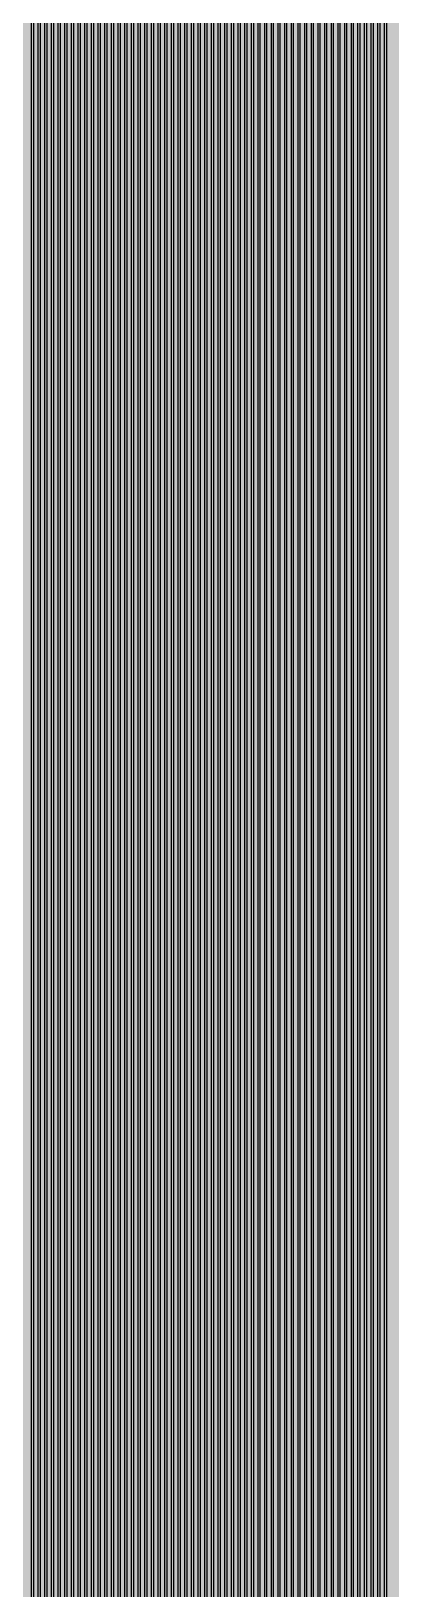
# Model space of a CAD drawing. Header units: metres. Extents: x -7231 to 10969, y -37556 to 1873.
# Drawn here: x -124 to 254, y -4676 to -3039 of the extents above; entities that cross this region are included whole.
import ezdxf

# ---------------------------------------------------------------- set-up
doc = ezdxf.new("R2010")
doc.units = ezdxf.units.M
doc.layers.add('Metal1', color=4, linetype='CONTINUOUS')
doc.layers.add('Polyimide', color=7, linetype='CONTINUOUS')

msp = doc.modelspace()

# ---------------------------------------------------------------- hatches: boundary and pattern name
at = {"layer": 'Polyimide'}
msp.add_hatch(color=7, dxfattribs=at).paths.add_polyline_path([(4065.7, -468), (4066.7, -502), (4068.5, -536), (4071.4, -570), (4075.5, -604), (4081, -638), (4088, -672), (4096.5, -706), (4106.6, -740), (4118.3, -774), (4131.6, -808), (4146.5, -842), (4162.9, -876), (4180.7, -910), (4199.8, -944), (4220.2, -978), (4241.7, -1012), (4264.2, -1046), (4287.5, -1080), (4311.5, -1114), (4336, -1148), (4360.9, -1182), (4385.9, -1216), (4410.9, -1250), (4435.7, -1284), (4460.2, -1318), (4484.2, -1352), (4507.5, -1385.9), (4530, -1419.9), (4551.5, -1453.9), (4571.9, -1487.9), (4591.1, -1521.9), (4608.9, -1555.9), (4625.3, -1589.9), (4640.1, -1623.9), (4653.4, -1657.9), (4665.1, -1691.9), (4675.2, -1725.9), (4683.7, -1759.9), (4690.7, -1793.9), (4696.2, -1827.9), (4700.3, -1861.9), (4703.2, -1895.9), (4705.1, -1929.9), (4706.1, -1963.9), (4706.4, -1997.9), (4706.5, -2031.9), (4706.5, -4793), (4710, -4838.4), (4720.2, -4882.7), (4737.1, -4925), (4760.1, -4964.2), (4788.9, -4999.5), (4822.6, -5030), (4860.5, -5055.1), (4901.8, -5074.2), (4901.8, -5074.2), (4970.7, -5105.2), (5034.7, -5145.3), (5092.8, -5193.5), (5143.8, -5249.2), (5186.9, -5311.2), (5221.2, -5378.4), (5246.2, -5449.7), (5261.4, -5523.7), (5266.5, -5599), (5261.4, -5674.3), (5246.2, -5748.3), (5221.2, -5819.6), (5186.9, -5886.8), (5143.8, -5948.8), (5092.8, -6004.5), (5034.7, -6052.7), (4970.7, -6092.8), (4901.8, -6123.8), (4860.5, -6142.9), (4822.6, -6168), (4788.9, -6198.5), (4760.1, -6233.8), (4737.1, -6273), (4720.2, -6315.3), (4710, -6359.6), (4706.5, -6405), (4706.5, -9221.5), (4710, -9266.9), (4720.2, -9311.2), (4737.1, -9353.5), (4760.1, -9392.7), (4788.9, -9428), (4822.6, -9458.5), (4860.5, -9483.6), (4901.8, -9502.7), (4970.7, -9533.7), (5034.7, -9573.8), (5092.8, -9622), (5143.8, -9677.7), (5186.9, -9739.7), (5221.2, -9806.9), (5246.2, -9878.2), (5261.4, -9952.2), (5266.5, -10027.5), (5261.4, -10102.8), (5246.2, -10176.8), (5221.2, -10248.1), (5186.9, -10315.3), (5143.8, -10377.3), (5092.8, -10433), (5034.7, -10481.2), (4970.7, -10521.3), (4901.8, -10552.3), (4860.5, -10571.4), (4822.6, -10596.5), (4788.9, -10627), (4760.1, -10662.3), (4737.1, -10701.5), (4720.2, -10743.8), (4710, -10788.1), (4706.5, -10833.5), (4706.5, -13650), (4710, -13695.4), (4720.2, -13739.7), (4737.1, -13782), (4760.1, -13821.2), (4788.9, -13856.5), (4822.6, -13887), (4860.5, -13912.1), (4901.8, -13931.2), (4970.7, -13962.2), (5034.7, -14002.2), (5092.8, -14050.5), (5143.8, -14106.2), (5186.9, -14168.2), (5221.2, -14235.4), (5246.2, -14306.7), (5261.4, -14380.7), (5266.5, -14456), (5261.4, -14531.3), (5246.2, -14605.3), (5221.2, -14676.5), (5186.9, -14743.8), (5143.8, -14805.8), (5092.8, -14861.5), (5034.7, -14909.7), (4970.7, -14949.8), (4901.8, -14980.8), (4860.5, -14999.9), (4822.6, -15025), (4788.9, -15055.5), (4760.1, -15090.8), (4737.1, -15130), (4720.2, -15172.3), (4710, -15216.6), (4706.5, -15262), (4706.5, -15456), (4720.9, -15750), (4764.1, -16041.3), (4835.7, -16326.8), (4934.9, -16604), (5060.7, -16870.2), (5212.1, -17122.7), (5387.5, -17359.2), (5585.2, -17577.3), (5803.3, -17775), (6039.8, -17950.4), (6292.3, -18101.8), (6558.4, -18227.6), (6835.6, -18326.8), (7121.2, -18398.3), (7412.4, -18441.5), (7706.5, -18456), (9969, -18456), (10047.4, -18459.8), (10125.1, -18471.4), (10201.2, -18490.4), (10275.2, -18516.9), (10346.1, -18550.5), (10413.5, -18590.8), (10476.5, -18637.6), (10534.7, -18690.3), (10587.4, -18748.5), (10634.2, -18811.5), (10674.5, -18878.9), (10708.1, -18949.8), (10734.6, -19023.8), (10753.6, -19099.9), (10765.2, -19177.6), (10769, -19256), (10769, -20895.8), (10730.2, -20951.4), (10694.6, -21009.1), (10662.2, -21068.6), (10633.2, -21129.9), (10607.6, -21192.7), (10585.5, -21256.7), (10566.9, -21322), (10552, -21388.1), (10540.8, -21455), (10533.4, -21522.3), (10529.6, -21590), (10529.6, -21657.8), (10533.4, -21725.5), (10540.8, -21792.9), (10552, -21859.7), (10566.9, -21925.9), (10585.5, -21991.1), (10607.6, -22055.2), (10633.2, -22117.9), (10662.2, -22179.2), (10694.6, -22238.7), (10730.2, -22296.4), (10769, -22352), (10769, -32454.2), (10728.7, -32510.5), (10691.7, -32568.9), (10658, -32629.3), (10627.8, -32691.6), (10601.2, -32755.4), (10578.2, -32820.7), (10558.9, -32887.1), (10543.4, -32954.5), (10531.8, -33022.7), (10524, -33091.4), (10520.1, -33160.5), (10520.1, -33229.7), (10524, -33298.8), (10531.8, -33367.5), (10543.4, -33435.7), (10558.9, -33503.1), (10578.2, -33569.5), (10601.2, -33634.8), (10627.8, -33698.6), (10658, -33760.8), (10691.7, -33821.3), (10728.7, -33879.7), (10769, -33936), (10769, -36556), (10765.2, -36634.4), (10753.6, -36712.1), (10734.6, -36788.2), (10708.1, -36862.1), (10674.5, -36933.1), (10634.2, -37000.5), (10587.4, -37063.5), (10534.7, -37121.7), (10476.5, -37174.4), (10413.5, -37221.2), (10346.1, -37261.5), (10275.2, -37295.1), (10201.2, -37321.6), (10125.1, -37340.6), (10047.4, -37352.1), (9969, -37356), (-6231, -37356), (-6309.4, -37352.1), (-6387.1, -37340.6), (-6463.2, -37321.6), (-6537.2, -37295.1), (-6608.1, -37261.5), (-6675.5, -37221.2), (-6738.5, -37174.4), (-6796.7, -37121.7), (-6849.4, -37063.5), (-6896.2, -37000.5), (-6936.5, -36933.1), (-6970.1, -36862.1), (-6996.6, -36788.2), (-7015.6, -36712.1), (-7027.2, -36634.4), (-7031, -36556), (-7031, -33936), (-6990.7, -33879.8), (-6953.7, -33821.3), (-6920, -33760.9), (-6889.8, -33698.6), (-6863.2, -33634.8), (-6840.2, -33569.5), (-6820.9, -33503.1), (-6805.4, -33435.7), (-6793.7, -33367.5), (-6785.9, -33298.8), (-6782, -33229.7), (-6782, -33160.5), (-6785.9, -33091.4), (-6793.7, -33022.7), (-6805.4, -32954.5), (-6820.9, -32887.1), (-6840.2, -32820.6), (-6863.2, -32755.4), (-6889.8, -32691.5), (-6920, -32629.3), (-6953.7, -32568.9), (-6990.7, -32510.4), (-7031, -32454.2), (-7031, -22364.8), (-6990.7, -22308.6), (-6953.7, -22250.1), (-6920, -22189.7), (-6889.8, -22127.5), (-6863.2, -22063.6), (-6840.2, -21998.4), (-6820.9, -21931.9), (-6805.4, -21864.5), (-6793.7, -21796.3), (-6785.9, -21727.6), (-6782, -21658.5), (-6782, -21589.3), (-6785.9, -21520.3), (-6793.7, -21451.5), (-6805.4, -21383.3), (-6820.9, -21315.9), (-6840.2, -21249.5), (-6863.2, -21184.2), (-6889.8, -21120.4), (-6920, -21058.1), (-6953.7, -20997.7), (-6990.7, -20939.3), (-7031, -20883), (-7031, -19256), (-7027.2, -19177.6), (-7015.6, -19099.9), (-6996.6, -19023.8), (-6970.1, -18949.8), (-6936.5, -18878.9), (-6896.2, -18811.5), (-6849.4, -18748.5), (-6796.7, -18690.3), (-6738.5, -18637.6), (-6675.5, -18590.8), (-6608.1, -18550.5), (-6537.2, -18516.9), (-6463.2, -18490.4), (-6387.1, -18471.4), (-6309.4, -18459.8), (-6231, -18456), (-3968.5, -18456), (-3674.4, -18441.5), (-3383.2, -18398.3), (-3097.6, -18326.8), (-2820.4, -18227.6), (-2554.3, -18101.8), (-2301.8, -17950.4), (-2065.3, -17775), (-1847.2, -17577.3), (-1649.5, -17359.2), (-1474.1, -17122.7), (-1322.7, -16870.2), (-1196.9, -16604), (-1097.7, -16326.8), (-1026.1, -16041.3), (-982.9, -15750), (-968.5, -15456), (-968.5, -15262), (-972, -15216.6), (-982.2, -15172.3), (-999.1, -15130), (-1022.1, -15090.8), (-1050.9, -15055.5), (-1084.6, -15025), (-1122.5, -14999.9), (-1163.8, -14980.8), (-1232.7, -14949.8), (-1296.7, -14909.7), (-1354.8, -14861.5), (-1405.8, -14805.8), (-1448.9, -14743.8), (-1483.2, -14676.5), (-1508.2, -14605.3), (-1523.4, -14531.3), (-1528.5, -14456), (-1523.4, -14380.7), (-1508.2, -14306.7), (-1483.2, -14235.4), (-1448.9, -14168.2), (-1405.8, -14106.2), (-1354.8, -14050.5), (-1296.7, -14002.2), (-1232.7, -13962.2), (-1163.8, -13931.2), (-1122.5, -13912.1), (-1084.6, -13887), (-1050.9, -13856.5), (-1022.1, -13821.2), (-999.1, -13782), (-982.2, -13739.7), (-972, -13695.4), (-968.5, -13650), (-968.5, -12309.6), (-972, -12264.3), (-982.2, -12219.9), (-999.1, -12177.7), (-1022.1, -12138.5), (-1050.9, -12103.2), (-1084.6, -12072.6), (-1122.5, -12047.5), (-1163.8, -12028.5), (-1232.7, -11997.4), (-1296.7, -11957.4), (-1354.8, -11909.1), (-1405.8, -11853.5), (-1448.9, -11791.5), (-1483.2, -11724.2), (-1508.2, -11653), (-1523.4, -11579), (-1528.5, -11503.7), (-1523.4, -11428.3), (-1508.2, -11354.4), (-1483.2, -11283.1), (-1448.9, -11215.9), (-1405.8, -11153.8), (-1354.8, -11098.2), (-1296.7, -11049.9), (-1232.7, -11009.9), (-1163.8, -10978.8), (-1122.5, -10959.8), (-1084.6, -10934.7), (-1050.9, -10904.1), (-1022.1, -10868.9), (-999.1, -10829.6), (-982.2, -10787.4), (-972, -10743), (-968.5, -10697.7), (-968.5, -9357.3), (-972, -9311.9), (-982.2, -9267.6), (-999.1, -9225.4), (-1022.1, -9186.1), (-1050.9, -9150.8), (-1084.6, -9120.3), (-1122.5, -9095.2), (-1163.8, -9076.2), (-1163.8, -9076.2), (-1232.7, -9045.1), (-1296.7, -9005.1), (-1354.8, -8956.8), (-1405.8, -8901.1), (-1448.9, -8839.1), (-1483.2, -8771.9), (-1508.2, -8700.6), (-1523.4, -8626.7), (-1528.5, -8551.3), (-1523.4, -8476), (-1508.2, -8402), (-1483.2, -8330.8), (-1448.9, -8263.5), (-1405.8, -8201.5), (-1354.8, -8145.9), (-1296.7, -8097.6), (-1232.7, -8057.6), (-1163.8, -8026.5), (-1163.8, -8026.5), (-1122.5, -8007.4), (-1084.6, -7982.4), (-1050.9, -7951.8), (-1022.1, -7916.5), (-999.1, -7877.3), (-982.2, -7835), (-972, -7790.7), (-968.5, -7745.4), (-968.5, -6405), (-972, -6359.6), (-982.2, -6315.3), (-999.1, -6273), (-1022.1, -6233.8), (-1050.9, -6198.5), (-1084.6, -6168), (-1122.5, -6142.9), (-1163.8, -6123.8), (-1163.8, -6123.8), (-1232.7, -6092.8), (-1296.7, -6052.7), (-1354.8, -6004.5), (-1405.8, -5948.8), (-1448.9, -5886.8), (-1483.2, -5819.6), (-1508.2, -5748.3), (-1523.4, -5674.3), (-1528.5, -5599), (-1523.4, -5523.7), (-1508.2, -5449.7), (-1483.2, -5378.4), (-1448.9, -5311.2), (-1405.8, -5249.2), (-1354.8, -5193.5), (-1296.7, -5145.3), (-1232.7, -5105.2), (-1163.8, -5074.2), (-1163.8, -5074.2), (-1122.5, -5055.1), (-1084.6, -5030), (-1050.9, -4999.5), (-1022.1, -4964.2), (-999.1, -4925), (-982.2, -4882.7), (-972, -4838.4), (-968.5, -4793), (-968.5, -2031.9), (-968.4, -1997.9), (-968.1, -1963.9), (-967.1, -1929.9), (-965.2, -1895.9), (-962.2, -1861.9), (-958, -1827.9), (-952.4, -1793.9), (-945.3, -1759.9), (-936.6, -1725.9), (-926.4, -1691.9), (-914.4, -1657.9), (-900.9, -1623.9), (-885.7, -1589.9), (-869.1, -1555.9), (-850.9, -1521.9), (-831.4, -1487.9), (-810.6, -1453.9), (-788.7, -1419.9), (-765.8, -1385.9), (-742.1, -1352), (-717.6, -1318), (-692.7, -1284), (-667.4, -1250), (-641.9, -1216), (-616.4, -1182), (-591.1, -1148), (-566.1, -1114), (-541.7, -1080), (-517.9, -1046), (-495, -1012), (-473.1, -978), (-452.4, -944), (-432.8, -910), (-414.7, -876), (-398, -842), (-382.9, -808), (-369.3, -774), (-357.4, -740), (-347.1, -706), (-338.4, -672), (-331.3, -638), (-325.7, -604), (-321.5, -570), (-318.6, -536), (-316.7, -502), (-315.7, -468), (-315.3, -434), (-315.2, -400), (-315.2, 401), (-315.2, 451), (-315.2, 1644), (-270.2, 1644), (-270, 1637.1), (-269.4, 1630.3), (-268.2, 1623.5), (-266.7, 1616.8), (-264.7, 1610.2), (-262.3, 1603.8), (-259.4, 1597.6), (-256.2, 1591.5), (-252.6, 1585.7), (-248.6, 1580.1), (-244.2, 1574.8), (-239.5, 1569.8), (-234.5, 1565.1), (-229.2, 1560.7), (-223.6, 1556.7), (-217.8, 1553.1), (-211.7, 1549.8), (-205.4, 1547), (-199, 1544.6), (-192.4, 1542.6), (-185.7, 1541), (-179, 1539.9), (-172.1, 1539.2), (-165.2, 1539), (-158.4, 1539.2), (-151.5, 1539.9), (-144.8, 1541), (-138.1, 1542.6), (-131.5, 1544.6), (-125.1, 1547), (-118.8, 1549.8), (-112.8, 1553.1), (-106.9, 1556.7), (-101.3, 1560.7), (-96, 1565.1), (-91, 1569.8), (-86.3, 1574.8), (-81.9, 1580.1), (-77.9, 1585.7), (-74.3, 1591.5), (-71.1, 1597.6), (-68.2, 1603.8), (-65.8, 1610.2), (-63.8, 1616.8), (-62.3, 1623.5), (-61.1, 1630.3), (-60.5, 1637.1), (-60.2, 1644), (1853, 1644), (1853, 1573), (3815.2, 1573), (3815.5, 1579.5), (3816.1, 1586.1), (3817.2, 1592.5), (3818.7, 1598.9), (3820.6, 1605.1), (3822.9, 1611.3), (3825.6, 1617.2), (3828.6, 1623), (3832.1, 1628.6), (3835.9, 1633.9), (3840.1, 1638.9), (3844.5, 1643.7), (3849.3, 1648.2), (3854.4, 1652.3), (3859.7, 1656.1), (3865.2, 1659.6), (3871, 1662.7), (3877, 1665.4), (3883.1, 1667.7), (3889.4, 1669.6), (3895.7, 1671.1), (3902.2, 1672.1), (3908.7, 1672.8), (3915.2, 1673), (3921.8, 1672.8), (3928.3, 1672.1), (3934.8, 1671.1), (3941.1, 1669.6), (3947.4, 1667.7), (3953.5, 1665.4), (3959.5, 1662.7), (3965.2, 1659.6), (3970.8, 1656.1), (3976.1, 1652.3), (3981.2, 1648.2), (3986, 1643.7), (3990.4, 1638.9), (3994.6, 1633.9), (3998.4, 1628.6), (4001.9, 1623), (4004.9, 1617.2), (4007.6, 1611.3), (4009.9, 1605.1), (4011.8, 1598.9), (4013.3, 1592.5), (4014.4, 1586.1), (4015, 1579.5), (4015.2, 1573), (4065.2, 1573), (4065.2, 451), (4065.2, 401), (4065.2, -400), (4065.3, -434), (4065.7, -468)])

# ---------------------------------------------------------------- linework, layer by layer
at = {"layer": 'Metal1'}
for points in [[(-123.5, -16631.9), (-123.5, -2031.7), (-101.2, -1987.4), (-78.9, -1943.4), (-56.7, -1899.4), (-34.5, -1855.4), (-12.2, -1811.4), (10, -1767.3), (32.2, -1723.3), (53.8, -1679.3), (74.8, -1635.3), (95.2, -1591.3), (114.9, -1547.3), (134, -1503.3), (152.5, -1459.3), (170.3, -1415.3), (187.6, -1371.3)], [(189.4, -1372), (172.2, -1416), (154.3, -1460), (135.8, -1504.1), (116.7, -1548.1), (97, -1592.1), (76.7, -1636.2), (55.6, -1680.2), (34, -1724.2), (11.8, -1768.3), (-10.4, -1812.3), (-32.7, -1856.3), (-54.9, -1900.3), (-77.1, -1944.3), (-99.4, -1988.3), (-121.5, -2032.2), (-121.5, -16631.9)], [(-116.5, -16631.9), (-116.5, -2031.7), (-94.3, -1987.4), (-72.1, -1943.4), (-50, -1899.4), (-27.8, -1855.4), (-5.7, -1811.4), (16.4, -1767.4), (38.5, -1723.3), (60.1, -1679.3), (81, -1635.3), (101.2, -1591.3), (120.9, -1547.3), (139.9, -1503.3), (158.3, -1459.3), (176, -1415.3), (193.2, -1371.3)], [(195.1, -1372), (177.9, -1416), (160.1, -1460), (141.7, -1504.1), (122.7, -1548.1), (103.1, -1592.1), (82.8, -1636.2), (61.9, -1680.2), (40.3, -1724.2), (18.2, -1768.2), (-3.9, -1812.3), (-26.1, -1856.3), (-48.2, -1900.3), (-70.3, -1944.3), (-92.5, -1988.3), (-114.5, -2032.2), (-114.5, -16631.9)], [(-109.5, -16631.9), (-109.5, -2031.7), (-87.4, -1987.4), (-65.3, -1943.4), (-43.3, -1899.4), (-21.2, -1855.4), (0.8, -1811.4), (22.9, -1767.4), (44.9, -1723.3), (66.3, -1679.3), (87.1, -1635.3), (107.3, -1591.3), (126.8, -1547.3), (145.8, -1503.3), (164.1, -1459.3), (181.8, -1415.3), (198.9, -1371.3)], [(200.7, -1372), (183.6, -1416), (165.9, -1460), (147.6, -1504.1), (128.7, -1548.1), (109.1, -1592.1), (88.9, -1636.2), (68.1, -1680.2), (46.6, -1724.2), (24.6, -1768.2), (2.6, -1812.3), (-19.4, -1856.3), (-41.5, -1900.3), (-63.5, -1944.3), (-85.6, -1988.3), (-107.5, -2032.2), (-107.5, -16631.9)], [(-102.5, -16631.9), (-102.5, -2031.7), (-80.4, -1987.4), (-58.5, -1943.4), (-36.6, -1899.4), (-14.6, -1855.4), (7.3, -1811.4), (29.3, -1767.4), (51.2, -1723.3), (72.6, -1679.3), (93.3, -1635.3), (113.4, -1591.3), (132.8, -1547.3), (151.7, -1503.3), (169.9, -1459.3), (187.5, -1415.3), (204.5, -1371.3)], [(206.4, -1372), (189.4, -1416), (171.7, -1460), (153.5, -1504.1), (134.7, -1548.1), (115.2, -1592.1), (95.1, -1636.2), (74.4, -1680.2), (53, -1724.2), (31.1, -1768.2), (9.1, -1812.3), (-12.8, -1856.3), (-34.8, -1900.3), (-56.7, -1944.3), (-78.7, -1988.3), (-100.5, -2032.2), (-100.5, -16631.9)], [(-95.5, -16631.9), (-95.5, -2031.7), (-73.5, -1987.5), (-51.7, -1943.4), (-29.8, -1899.4), (-8, -1855.4), (13.9, -1811.4), (35.7, -1767.4), (57.5, -1723.3), (78.8, -1679.3), (99.4, -1635.3), (119.4, -1591.3), (138.8, -1547.3), (157.5, -1503.3), (175.7, -1459.3), (193.2, -1415.3), (210.2, -1371.3)], [(212.1, -1372), (195.1, -1416), (177.5, -1460), (159.4, -1504.1), (140.6, -1548.1), (121.2, -1592.1), (101.2, -1636.2), (80.6, -1680.2), (59.3, -1724.2), (37.5, -1768.2), (15.6, -1812.3), (-6.2, -1856.3), (-28.1, -1900.3), (-49.9, -1944.3), (-71.8, -1988.3), (-93.5, -2032.2), (-93.5, -16631.9)], [(-88.5, -16631.9), (-88.5, -2031.7), (-66.6, -1987.5), (-44.8, -1943.4), (-23, -1899.4), (-1.1, -1855.4), (20.7, -1811.4), (42.5, -1767.4), (64.2, -1723.3), (85.5, -1679.3), (106.1, -1635.3), (126, -1591.3), (145.4, -1547.3), (164.1, -1503.3), (182.2, -1459.3), (199.7, -1415.3), (216.6, -1371.3)], [(218.5, -1372), (201.6, -1416), (184.1, -1460), (165.9, -1504.1), (147.2, -1548.1), (127.9, -1592.1), (107.9, -1636.2), (87.3, -1680.2), (66, -1724.2), (44.3, -1768.2), (22.5, -1812.3), (0.6, -1856.3), (-21.2, -1900.3), (-43, -1944.3), (-64.8, -1988.3), (-86.5, -2032.2), (-86.5, -16631.9)], [(-81.5, -16631.9), (-81.5, -2031.7), (-59.6, -1987.5), (-37.8, -1943.4), (-16, -1899.4), (5.8, -1855.4), (27.6, -1811.4), (49.4, -1767.4), (71.1, -1723.3), (92.3, -1679.3), (112.9, -1635.3), (132.9, -1591.3), (152.2, -1547.3), (170.9, -1503.3), (189, -1459.3), (206.5, -1415.3), (223.4, -1371.3)], [(225.3, -1372), (208.3, -1416), (190.8, -1460), (172.7, -1504.1), (154, -1548.1), (134.7, -1592.1), (114.7, -1636.2), (94.1, -1680.2), (72.9, -1724.2), (51.2, -1768.2), (29.4, -1812.3), (7.6, -1856.3), (-14.2, -1900.3), (-36, -1944.3), (-57.8, -1988.3), (-79.5, -2032.2), (-79.5, -16631.9)], [(-74.5, -16631.9), (-74.5, -2031.7), (-52.7, -1987.5), (-31, -1943.4), (-9.3, -1899.4), (12.4, -1855.4), (34.1, -1811.4), (55.8, -1767.4), (77.4, -1723.3), (98.6, -1679.3), (119.1, -1635.3), (138.9, -1591.3), (158.1, -1547.3), (176.8, -1503.3), (194.8, -1459.3), (212.2, -1415.3), (229, -1371.3)], [(230.9, -1372), (214.1, -1416), (196.6, -1460), (178.6, -1504.1), (160, -1548.1), (140.7, -1592.1), (120.9, -1636.2), (100.4, -1680.2), (79.2, -1724.2), (57.6, -1768.2), (35.9, -1812.3), (14.2, -1856.3), (-7.5, -1900.3), (-29.2, -1944.3), (-50.9, -1988.3), (-72.5, -2032.1), (-72.5, -16631.9)], [(-67.5, -16631.9), (-67.5, -2031.7), (-45.8, -1987.5), (-24.2, -1943.4), (-2.6, -1899.4), (19, -1855.4), (40.6, -1811.4), (62.2, -1767.4), (83.8, -1723.3), (104.8, -1679.3), (125.2, -1635.3), (145, -1591.3), (164.1, -1547.3), (182.7, -1503.3), (200.6, -1459.3), (217.9, -1415.3), (234.7, -1371.3)], [(236.6, -1372), (219.8, -1416), (202.5, -1460), (184.5, -1504.1), (166, -1548.1), (146.8, -1592.1), (127, -1636.2), (106.6, -1680.2), (85.6, -1724.2), (64, -1768.2), (42.4, -1812.3), (20.8, -1856.3), (-0.8, -1900.3), (-22.4, -1944.3), (-44, -1988.3), (-65.5, -2032.1), (-65.5, -16631.9)], [(-60.5, -16631.9), (-60.5, -2031.7), (-38.9, -1987.5), (-17.4, -1943.4), (4.1, -1899.4), (25.6, -1855.4), (47.1, -1811.4), (68.6, -1767.4), (90.1, -1723.3), (111, -1679.3), (131.3, -1635.3), (151, -1591.3), (170.1, -1547.3), (188.5, -1503.3), (206.4, -1459.3), (223.7, -1415.3), (240.4, -1371.3)], [(242.2, -1372), (225.5, -1416), (208.3, -1460), (190.4, -1504.1), (171.9, -1548.1), (152.9, -1592.1), (133.2, -1636.2), (112.8, -1680.2), (91.9, -1724.2), (70.4, -1768.2), (48.9, -1812.3), (27.4, -1856.3), (5.9, -1900.3), (-15.6, -1944.3), (-37.1, -1988.3), (-58.5, -2032.1), (-58.5, -16631.9)], [(-53.5, -16631.9), (-53.5, -2031.7), (-32, -1987.5), (-10.6, -1943.4), (10.8, -1899.4), (32.2, -1855.4), (53.6, -1811.4), (75.1, -1767.4), (96.4, -1723.3), (117.3, -1679.3), (137.5, -1635.3), (157.1, -1591.3), (176.1, -1547.3), (194.4, -1503.3), (212.2, -1459.3), (229.4, -1415.3), (246, -1371.3)], [(247.9, -1372), (231.3, -1416), (214.1, -1460), (196.3, -1504.1), (177.9, -1548.1), (158.9, -1592.1), (139.3, -1636.2), (119.1, -1680.2), (98.2, -1724.2), (76.9, -1768.2), (55.4, -1812.3), (34, -1856.3), (12.6, -1900.3), (-8.8, -1944.3), (-30.2, -1988.3), (-51.5, -2032.1), (-51.5, -16631.9)], [(-46.5, -16631.9), (-46.5, -2031.7), (-25.1, -1987.5), (-3.8, -1943.4), (17.5, -1899.4), (38.9, -1855.4), (60.2, -1811.4), (81.5, -1767.4), (102.7, -1723.4), (123.5, -1679.3), (143.6, -1635.3), (163.1, -1591.3), (182, -1547.3), (200.3, -1503.3), (218, -1459.3), (235.1, -1415.3), (251.7, -1371.3)], [(253.5, -1372), (237, -1416), (219.9, -1460), (202.2, -1504.1), (183.9, -1548.1), (165, -1592.1), (145.5, -1636.2), (125.3, -1680.2), (104.6, -1724.2), (83.3, -1768.2), (62, -1812.3), (40.7, -1856.3), (19.3, -1900.3), (-2, -1944.3), (-23.3, -1988.3), (-44.5, -2032.1), (-44.5, -16631.9)], [(-39.5, -16631.9), (-39.5, -2031.7), (-18.2, -1987.5), (3, -1943.4), (24.3, -1899.4), (45.5, -1855.4), (66.7, -1811.4), (87.9, -1767.4), (109.1, -1723.4), (129.7, -1679.3), (149.8, -1635.3), (169.2, -1591.3), (188, -1547.3), (206.2, -1503.3), (223.8, -1459.3), (240.9, -1415.3), (257.3, -1371.3)], [(259.2, -1372), (242.7, -1416), (225.7, -1460), (208.1, -1504.1), (189.8, -1548.1), (171, -1592.1), (151.6, -1636.2), (131.6, -1680.2), (110.9, -1724.2), (89.7, -1768.2), (68.5, -1812.3), (47.3, -1856.3), (26.1, -1900.3), (4.8, -1944.3), (-16.4, -1988.3), (-37.5, -2032.1), (-37.5, -16631.9)], [(-32.5, -16631.9), (-32.5, -2031.7), (-11.3, -1987.5), (9.8, -1943.4), (31, -1899.4), (52.1, -1855.4), (73.2, -1811.4), (94.3, -1767.4), (115.4, -1723.4), (136, -1679.3), (155.9, -1635.3), (175.2, -1591.3), (194, -1547.3), (212.1, -1503.3), (229.6, -1459.3), (246.6, -1415.3), (263, -1371.3)], [(264.9, -1372), (248.5, -1416), (231.5, -1460), (214, -1504.1), (195.8, -1548.1), (177.1, -1592.1), (157.7, -1636.2), (137.8, -1680.2), (117.2, -1724.2), (96.1, -1768.2), (75, -1812.3), (53.9, -1856.3), (32.8, -1900.3), (11.6, -1944.3), (-9.5, -1988.3), (-30.5, -2032.1), (-30.5, -16631.9)], [(-25.5, -16631.9), (-25.5, -2031.7), (-4.4, -1987.5), (16.6, -1943.4), (37.7, -1899.4), (58.7, -1855.4), (79.7, -1811.4), (100.8, -1767.4), (121.7, -1723.4), (142.2, -1679.3), (162.1, -1635.3), (181.3, -1591.3), (199.9, -1547.3), (218, -1503.3), (235.5, -1459.3), (252.3, -1415.3), (268.6, -1371.3)], [(270.5, -1372), (254.2, -1416), (237.3, -1460), (219.8, -1504.1), (201.8, -1548.1), (183.1, -1592.1), (163.9, -1636.1), (144, -1680.2), (123.5, -1724.2), (102.6, -1768.2), (81.5, -1812.3), (60.5, -1856.3), (39.5, -1900.3), (18.5, -1944.3), (-2.6, -1988.3), (-23.5, -2032.1), (-23.5, -16631.9)], [(-18.5, -16631.9), (-18.5, -2031.7), (2.5, -1987.5), (23.5, -1943.4), (44.4, -1899.4), (65.3, -1855.4), (86.2, -1811.4), (107.2, -1767.4), (128.1, -1723.4), (148.4, -1679.3), (168.2, -1635.3), (187.4, -1591.3), (205.9, -1547.3), (223.9, -1503.3), (241.3, -1459.3), (258.1, -1415.3), (274.3, -1371.3)], [(276.2, -1372), (259.9, -1416), (243.1, -1460), (225.7, -1504.1), (207.8, -1548.1), (189.2, -1592.1), (170, -1636.1), (150.3, -1680.2), (129.9, -1724.2), (109, -1768.2), (88.1, -1812.2), (67.1, -1856.3), (46.2, -1900.3), (25.3, -1944.3), (4.3, -1988.3), (-16.5, -2032.1), (-16.5, -16631.9)], [(-11.5, -16631.9), (-11.5, -2031.7), (9.4, -1987.5), (30.3, -1943.4), (51.1, -1899.4), (71.9, -1855.4), (92.8, -1811.4), (113.6, -1767.4), (134.4, -1723.4), (154.7, -1679.3), (174.4, -1635.3), (193.4, -1591.3), (211.9, -1547.3), (229.8, -1503.3), (247.1, -1459.3), (263.8, -1415.3), (280, -1371.3)], [(281.8, -1372), (265.7, -1416), (248.9, -1460), (231.6, -1504.1), (213.7, -1548.1), (195.3, -1592.1), (176.2, -1636.1), (156.5, -1680.2), (136.2, -1724.2), (115.4, -1768.2), (94.6, -1812.2), (73.7, -1856.3), (52.9, -1900.3), (32.1, -1944.3), (11.2, -1988.3), (-9.5, -2032.1), (-9.5, -16631.9)], [(-4.5, -16631.9), (-4.5, -2031.7), (16.3, -1987.5), (37.1, -1943.5), (57.8, -1899.4), (78.5, -1855.4), (99.3, -1811.4), (120, -1767.4), (140.7, -1723.4), (160.9, -1679.4), (180.5, -1635.3), (199.5, -1591.3), (217.9, -1547.3), (235.7, -1503.3), (252.9, -1459.3), (269.5, -1415.3), (285.6, -1371.3)], [(287.5, -1372), (271.4, -1416), (254.7, -1460), (237.5, -1504.1), (219.7, -1548.1), (201.3, -1592.1), (182.3, -1636.1), (162.7, -1680.2), (142.5, -1724.2), (121.8, -1768.2), (101.1, -1812.2), (80.4, -1856.3), (59.6, -1900.3), (38.9, -1944.3), (18.1, -1988.3), (-2.5, -2032.1), (-2.5, -16631.9)], [(2.5, -16631.9), (2.5, -2031.7), (23.2, -1987.5), (43.9, -1943.5), (64.5, -1899.4), (85.2, -1855.4), (105.8, -1811.4), (126.4, -1767.4), (147, -1723.4), (167.1, -1679.4), (186.6, -1635.3), (205.5, -1591.3), (223.8, -1547.3), (241.6, -1503.3), (258.7, -1459.3), (275.3, -1415.3), (291.3, -1371.3)], [(293.2, -1372), (277.1, -1416), (260.6, -1460), (243.4, -1504.1), (225.7, -1548.1), (207.4, -1592.1), (188.5, -1636.1), (169, -1680.2), (148.9, -1724.2), (128.3, -1768.2), (107.6, -1812.2), (87, -1856.3), (66.3, -1900.3), (45.7, -1944.3), (25, -1988.3), (4.5, -2032.1), (4.5, -16631.9)], [(9.5, -16631.9), (9.5, -2031.7), (30.1, -1987.5), (50.7, -1943.5), (71.2, -1899.4), (91.8, -1855.4), (112.3, -1811.4), (132.9, -1767.4), (153.4, -1723.4), (173.4, -1679.4), (192.8, -1635.3), (211.6, -1591.3), (229.8, -1547.3), (247.4, -1503.3), (264.5, -1459.3), (281, -1415.3), (296.9, -1371.3)], [(298.8, -1372), (282.9, -1416), (266.4, -1460), (249.3, -1504.1), (231.7, -1548.1), (213.4, -1592.1), (194.6, -1636.1), (175.2, -1680.2), (155.2, -1724.2), (134.7, -1768.2), (114.1, -1812.2), (93.6, -1856.3), (73, -1900.3), (52.5, -1944.3), (32, -1988.3), (11.5, -2032.1), (11.5, -16631.9)], [(16.5, -16631.9), (16.5, -2031.7), (37.1, -1987.5), (57.6, -1943.5), (78.1, -1899.4), (98.6, -1855.4), (119.1, -1811.4), (139.6, -1767.4), (160.1, -1723.4), (180.1, -1679.4), (199.4, -1635.3), (218.2, -1591.3), (236.4, -1547.3), (254, -1503.3), (271, -1459.3), (287.5, -1415.3), (303.4, -1371.3)], [(305.3, -1372), (289.4, -1416), (272.9, -1460), (255.9, -1504.1), (238.2, -1548.1), (220.1, -1592.1), (201.3, -1636.1), (181.9, -1680.2), (161.9, -1724.2), (141.5, -1768.2), (120.9, -1812.2), (100.4, -1856.3), (79.9, -1900.3), (59.4, -1944.3), (38.9, -1988.3), (18.5, -2032.1), (18.5, -16631.9)], [(23.5, -16631.9), (23.5, -2031.7), (44.1, -1987.5), (64.6, -1943.5), (85.1, -1899.4), (105.5, -1855.4), (126, -1811.4), (146.5, -1767.4), (167, -1723.4), (186.9, -1679.4), (206.3, -1635.3), (225, -1591.3), (243.2, -1547.3), (260.8, -1503.3), (277.8, -1459.3), (294.2, -1415.3), (310.1, -1371.3)], [(312, -1372), (296.1, -1416), (279.7, -1460), (262.6, -1504.1), (245, -1548.1), (226.9, -1592.1), (208.1, -1636.1), (188.7, -1680.2), (168.8, -1724.2), (148.3, -1768.2), (127.8, -1812.2), (107.4, -1856.3), (86.9, -1900.3), (66.4, -1944.3), (45.9, -1988.3), (25.5, -2032.1), (25.5, -16631.9)], [(30.5, -16631.9), (30.5, -2031.7), (51, -1987.5), (71.4, -1943.5), (91.8, -1899.4), (112.2, -1855.4), (132.6, -1811.4), (152.9, -1767.4), (173.3, -1723.4), (193.2, -1679.4), (212.4, -1635.3), (231.1, -1591.3), (249.2, -1547.3), (266.7, -1503.3), (283.6, -1459.3), (300, -1415.3), (315.8, -1371.3)], [(317.7, -1372), (301.9, -1416), (285.5, -1460), (268.5, -1504.1), (251, -1548.1), (232.9, -1592.1), (214.3, -1636.1), (195, -1680.2), (175.1, -1724.2), (154.8, -1768.2), (134.4, -1812.2), (114, -1856.3), (93.6, -1900.3), (73.2, -1944.3), (52.8, -1988.3), (32.5, -2032.1), (32.5, -16631.9)], [(37.5, -16631.9), (37.5, -2031.7), (57.9, -1987.5), (78.2, -1943.5), (98.5, -1899.4), (118.8, -1855.4), (139.1, -1811.4), (159.4, -1767.4), (179.6, -1723.4), (199.4, -1679.4), (218.6, -1635.3), (237.1, -1591.3), (255.1, -1547.3), (272.6, -1503.3), (289.4, -1459.3), (305.7, -1415.3), (321.5, -1371.3)], [(323.3, -1372), (307.6, -1416), (291.3, -1460), (274.4, -1504), (257, -1548.1), (239, -1592.1), (220.4, -1636.1), (201.2, -1680.2), (181.4, -1724.2), (161.2, -1768.2), (140.9, -1812.2), (120.6, -1856.3), (100.3, -1900.3), (80, -1944.3), (59.7, -1988.3), (39.5, -2032.1), (39.5, -16631.9)], [(44.5, -16631.9), (44.5, -2031.7), (64.8, -1987.5), (85, -1943.5), (105.2, -1899.4), (125.4, -1855.4), (145.6, -1811.4), (165.8, -1767.4), (186, -1723.4), (205.6, -1679.4), (224.7, -1635.4), (243.2, -1591.3), (261.1, -1547.3), (278.4, -1503.3), (295.2, -1459.3), (311.4, -1415.3), (327.1, -1371.3)], [(329, -1372), (313.3, -1416), (297.1, -1460), (280.3, -1504), (263, -1548.1), (245, -1592.1), (226.5, -1636.1), (207.5, -1680.2), (187.8, -1724.2), (167.6, -1768.2), (147.4, -1812.2), (127.2, -1856.3), (107, -1900.3), (86.8, -1944.3), (66.6, -1988.3), (46.5, -2032.1), (46.5, -16631.9)], [(51.5, -16631.9), (51.5, -2031.7), (71.7, -1987.5), (91.8, -1943.5), (111.9, -1899.4), (132, -1855.4), (152.1, -1811.4), (172.2, -1767.4), (192.3, -1723.4), (211.9, -1679.4), (230.8, -1635.4), (249.3, -1591.3), (267.1, -1547.3), (284.3, -1503.3), (301, -1459.3), (317.2, -1415.3), (332.8, -1371.3)], [(334.7, -1372), (319.1, -1416), (302.9, -1460), (286.2, -1504), (268.9, -1548.1), (251.1, -1592.1), (232.7, -1636.1), (213.7, -1680.2), (194.1, -1724.2), (174, -1768.2), (153.9, -1812.2), (133.8, -1856.3), (113.7, -1900.3), (93.6, -1944.3), (73.5, -1988.3), (53.5, -2032.1), (53.5, -16631.9)], [(58.5, -16631.9), (58.5, -2031.7), (78.6, -1987.5), (98.6, -1943.5), (118.6, -1899.4), (138.6, -1855.4), (158.6, -1811.4), (178.6, -1767.4), (198.6, -1723.4), (218.1, -1679.4), (237, -1635.4), (255.3, -1591.3), (273, -1547.3), (290.2, -1503.3), (306.8, -1459.3), (322.9, -1415.3), (338.4, -1371.3)], [(340.3, -1372), (324.8, -1416), (308.7, -1460), (292.1, -1504), (274.9, -1548.1), (257.2, -1592.1), (238.8, -1636.1), (219.9, -1680.2), (200.4, -1724.2), (180.5, -1768.2), (160.5, -1812.2), (140.4, -1856.3), (120.4, -1900.3), (100.4, -1944.3), (80.4, -1988.3), (60.5, -2032.1), (60.5, -16631.9)], [(65.5, -16631.9), (65.5, -2031.7), (85.5, -1987.5), (105.4, -1943.5), (125.3, -1899.4), (145.2, -1855.4), (165.2, -1811.4), (185.1, -1767.4), (204.9, -1723.4), (224.3, -1679.4), (243.1, -1635.4), (261.4, -1591.3), (279, -1547.3), (296.1, -1503.3), (312.6, -1459.3), (328.6, -1415.3), (344.1, -1371.3)], [(346, -1372), (330.5, -1416), (314.5, -1460), (298, -1504), (280.9, -1548.1), (263.2, -1592.1), (245, -1636.1), (226.2, -1680.2), (206.8, -1724.2), (186.9, -1768.2), (167, -1812.2), (147.1, -1856.3), (127.2, -1900.3), (107.2, -1944.3), (87.3, -1988.3), (67.5, -2032.1), (67.5, -16631.9)], [(72.5, -16631.9), (72.5, -2031.7), (92.4, -1987.5), (112.2, -1943.5), (132, -1899.4), (151.9, -1855.4), (171.7, -1811.4), (191.5, -1767.4), (211.3, -1723.4), (230.6, -1679.4), (249.3, -1635.4), (267.4, -1591.3), (285, -1547.3), (302, -1503.3), (318.5, -1459.3), (334.4, -1415.3), (349.7, -1371.3)], [(351.6, -1372), (336.3, -1416), (320.3, -1460), (303.9, -1504), (286.9, -1548.1), (269.3, -1592.1), (251.1, -1636.1), (232.4, -1680.2), (213.1, -1724.2), (193.3, -1768.2), (173.5, -1812.2), (153.7, -1856.2), (133.9, -1900.3), (114, -1944.3), (94.2, -1988.3), (74.5, -2032.1), (74.5, -16631.9)], [(79.5, -16631.9), (79.5, -2031.7), (99.3, -1987.5), (119, -1943.5), (138.8, -1899.4), (158.5, -1855.4), (178.2, -1811.4), (197.9, -1767.4), (217.6, -1723.4), (236.8, -1679.4), (255.4, -1635.4), (273.5, -1591.3), (291, -1547.3), (307.9, -1503.3), (324.3, -1459.3), (340.1, -1415.3), (355.4, -1371.3)], [(357.3, -1372), (342, -1416), (326.1, -1460), (309.8, -1504), (292.8, -1548.1), (275.3, -1592.1), (257.3, -1636.1), (238.6, -1680.2), (219.4, -1724.2), (199.7, -1768.2), (180, -1812.2), (160.3, -1856.2), (140.6, -1900.3), (120.9, -1944.3), (101.1, -1988.3), (81.5, -2032.1), (81.5, -16631.9)], [(86.5, -16631.9), (86.5, -2031.7), (106.2, -1987.5), (125.8, -1943.5), (145.5, -1899.5), (165.1, -1855.4), (184.7, -1811.4), (204.3, -1767.4), (223.9, -1723.4), (243, -1679.4), (261.6, -1635.4), (279.5, -1591.4), (296.9, -1547.3), (313.8, -1503.3), (330.1, -1459.3), (345.8, -1415.3), (361.1, -1371.3)], [(363, -1372), (347.7, -1416), (332, -1460), (315.7, -1504), (298.8, -1548.1), (281.4, -1592.1), (263.4, -1636.1), (244.9, -1680.2), (225.8, -1724.2), (206.2, -1768.2), (186.5, -1812.2), (166.9, -1856.2), (147.3, -1900.3), (127.7, -1944.3), (108, -1988.3), (88.5, -2032.1), (88.5, -16631.9)], [(93.5, -16631.9), (93.5, -2031.7), (113.1, -1987.5), (132.6, -1943.5), (152.2, -1899.5), (171.7, -1855.4), (191.2, -1811.4), (210.8, -1767.4), (230.3, -1723.4), (249.3, -1679.4), (267.7, -1635.4), (285.6, -1591.4), (302.9, -1547.3), (319.7, -1503.3), (335.9, -1459.3), (351.6, -1415.3), (366.7, -1371.3)], [(368.6, -1371.9), (353.5, -1416), (337.8, -1460), (321.5, -1504), (304.8, -1548.1), (287.4, -1592.1), (269.6, -1636.1), (251.1, -1680.2), (232.1, -1724.2), (212.6, -1768.2), (193.1, -1812.2), (173.5, -1856.2), (154, -1900.3), (134.5, -1944.3), (114.9, -1988.3), (95.5, -2032.1), (95.5, -16631.9)], [(100.5, -16631.9), (100.5, -2031.7), (120, -1987.5), (139.5, -1943.5), (158.9, -1899.5), (178.3, -1855.4), (197.8, -1811.4), (217.2, -1767.4), (236.6, -1723.4), (255.5, -1679.4), (273.9, -1635.4), (291.6, -1591.4), (308.9, -1547.3), (325.6, -1503.3), (341.7, -1459.3), (357.3, -1415.3), (372.4, -1371.3)], [(374.3, -1371.9), (359.2, -1416), (343.6, -1460), (327.4, -1504), (310.7, -1548.1), (293.5, -1592.1), (275.7, -1636.1), (257.3, -1680.2), (238.4, -1724.2), (219, -1768.2), (199.6, -1812.2), (180.2, -1856.2), (160.7, -1900.3), (141.3, -1944.3), (121.8, -1988.3), (102.5, -2032.1), (102.5, -16631.9)], [(107.5, -16631.9), (107.5, -2031.7), (126.9, -1987.5), (146.3, -1943.5), (165.6, -1899.5), (184.9, -1855.4), (204.3, -1811.4), (223.6, -1767.4), (242.9, -1723.4), (261.7, -1679.4), (280, -1635.4), (297.7, -1591.4), (314.8, -1547.3), (331.4, -1503.3), (347.5, -1459.3), (363, -1415.3), (378, -1371.3)], [(379.9, -1371.9), (364.9, -1416), (349.4, -1460), (333.3, -1504), (316.7, -1548.1), (299.6, -1592.1), (281.9, -1636.1), (263.6, -1680.2), (244.7, -1724.2), (225.4, -1768.2), (206.1, -1812.2), (186.8, -1856.2), (167.4, -1900.3), (148.1, -1944.3), (128.8, -1988.3), (109.5, -2032.1), (109.5, -16631.9)], [(114.5, -16631.9), (114.5, -2031.7), (133.8, -1987.5), (153.1, -1943.5), (172.3, -1899.5), (191.6, -1855.4), (210.8, -1811.4), (230, -1767.4), (249.2, -1723.4), (268, -1679.4), (286.1, -1635.4), (303.8, -1591.4), (320.8, -1547.3), (337.3, -1503.3), (353.3, -1459.3), (368.8, -1415.3), (383.7, -1371.3)], [(385.6, -1371.9), (370.7, -1416), (355.2, -1460), (339.2, -1504), (322.7, -1548.1), (305.6, -1592.1), (288, -1636.1), (269.8, -1680.1), (251.1, -1724.2), (231.9, -1768.2), (212.6, -1812.2), (193.4, -1856.2), (174.1, -1900.3), (154.9, -1944.3), (135.7, -1988.3), (116.5, -2032.1), (116.5, -16631.9)], [(121.5, -16631.9), (121.5, -2031.7), (140.8, -1987.5), (160, -1943.5), (179.2, -1899.5), (198.4, -1855.4), (217.6, -1811.4), (236.8, -1767.4), (256, -1723.4), (274.7, -1679.4), (292.8, -1635.4), (310.4, -1591.4), (327.4, -1547.3), (343.9, -1503.3), (359.8, -1459.3), (375.3, -1415.3), (390.2, -1371.3)], [(392.1, -1371.9), (377.2, -1416), (361.7, -1460), (345.8, -1504), (329.3, -1548.1), (312.2, -1592.1), (294.7, -1636.1), (276.5, -1680.1), (257.8, -1724.2), (238.6, -1768.2), (219.4, -1812.2), (200.2, -1856.2), (181, -1900.3), (161.8, -1944.3), (142.6, -1988.3), (123.5, -2032.1), (123.5, -16631.9)], [(128.5, -16631.9), (128.5, -2031.7), (147.8, -1987.5), (167, -1943.5), (186.1, -1899.5), (205.3, -1855.4), (224.5, -1811.4), (243.7, -1767.4), (262.8, -1723.4), (281.5, -1679.4), (299.6, -1635.4), (317.2, -1591.4), (334.2, -1547.3), (350.7, -1503.3), (366.6, -1459.3), (382, -1415.3), (396.9, -1371.3)], [(398.8, -1371.9), (383.9, -1416), (368.5, -1460), (352.5, -1504), (336.1, -1548.1), (319.1, -1592.1), (301.5, -1636.1), (283.4, -1680.1), (264.7, -1724.2), (245.5, -1768.2), (226.3, -1812.2), (207.2, -1856.2), (188, -1900.3), (168.8, -1944.3), (149.6, -1988.3), (130.5, -2032.1), (130.5, -16631.9)], [(135.5, -16631.9), (135.5, -2031.7), (154.7, -1987.5), (173.8, -1943.5), (192.8, -1899.5), (211.9, -1855.4), (231, -1811.4), (250.1, -1767.4), (269.2, -1723.4), (287.8, -1679.4), (305.8, -1635.4), (323.3, -1591.4), (340.2, -1547.4), (356.6, -1503.3), (372.4, -1459.3), (387.7, -1415.3), (402.5, -1371.3)], [(404.4, -1371.9), (389.6, -1416), (374.3, -1460), (358.4, -1504), (342, -1548.1), (325.1, -1592.1), (307.6, -1636.1), (289.6, -1680.1), (271, -1724.2), (252, -1768.2), (232.9, -1812.2), (213.8, -1856.2), (194.7, -1900.3), (175.6, -1944.3), (156.5, -1988.3), (137.5, -2032.1), (137.5, -16631.9)], [(142.5, -16631.9), (142.5, -2031.7), (161.6, -1987.5), (180.6, -1943.5), (199.6, -1899.5), (218.6, -1855.4), (237.5, -1811.4), (256.5, -1767.4), (275.5, -1723.4), (294, -1679.4), (311.9, -1635.4), (329.3, -1591.4), (346.1, -1547.4), (362.4, -1503.3), (378.2, -1459.3), (393.5, -1415.3), (408.2, -1371.3)], [(410.1, -1371.9), (395.4, -1416), (380.1, -1460), (364.3, -1504), (348, -1548.1), (331.2, -1592.1), (313.8, -1636.1), (295.8, -1680.1), (277.3, -1724.2), (258.4, -1768.2), (239.4, -1812.2), (220.4, -1856.2), (201.4, -1900.3), (182.4, -1944.3), (163.4, -1988.3), (144.5, -2032.1), (144.5, -16631.9)], [(149.5, -16631.9), (149.5, -2031.7), (168.5, -1987.5), (187.4, -1943.5), (206.3, -1899.5), (225.2, -1855.4), (244.1, -1811.4), (263, -1767.4), (281.8, -1723.4), (300.2, -1679.4), (318.1, -1635.4), (335.4, -1591.4), (352.1, -1547.4), (368.3, -1503.3), (384, -1459.3), (399.2, -1415.3), (413.9, -1371.3)], [(415.8, -1371.9), (401.1, -1416), (385.9, -1460), (370.2, -1504), (354, -1548.1), (337.2, -1592.1), (319.9, -1636.1), (302.1, -1680.1), (283.7, -1724.2), (264.8, -1768.2), (245.9, -1812.2), (227, -1856.2), (208.1, -1900.3), (189.2, -1944.3), (170.3, -1988.3), (151.5, -2032.1), (151.5, -16631.9)], [(156.5, -16631.9), (156.5, -2031.7), (175.4, -1987.5), (194.2, -1943.5), (213, -1899.5), (231.8, -1855.4), (250.6, -1811.4), (269.4, -1767.4), (288.1, -1723.4), (306.5, -1679.4), (324.2, -1635.4), (341.4, -1591.4), (358.1, -1547.4), (374.2, -1503.3), (389.8, -1459.3), (404.9, -1415.3), (419.5, -1371.3)], [(421.4, -1371.9), (406.8, -1416), (391.7, -1460), (376.1, -1504), (360, -1548.1), (343.3, -1592.1), (326.1, -1636.1), (308.3, -1680.1), (290, -1724.2), (271.2, -1768.2), (252.4, -1812.2), (233.6, -1856.2), (214.8, -1900.3), (196, -1944.3), (177.2, -1988.3), (158.5, -2032.1), (158.5, -16631.9)], [(163.5, -16631.9), (163.5, -2031.7), (182.3, -1987.5), (201, -1943.5), (219.7, -1899.5), (238.4, -1855.4), (257.1, -1811.4), (275.8, -1767.4), (294.5, -1723.4), (312.7, -1679.4), (330.4, -1635.4), (347.5, -1591.4), (364.1, -1547.4), (380.1, -1503.3), (395.7, -1459.3), (410.7, -1415.3), (425.2, -1371.3)], [(427.1, -1371.9), (412.6, -1416), (397.5, -1460), (382, -1504), (365.9, -1548.1), (349.3, -1592.1), (332.2, -1636.1), (314.5, -1680.1), (296.3, -1724.2), (277.7, -1768.2), (258.9, -1812.2), (240.2, -1856.2), (221.5, -1900.2), (202.8, -1944.3), (184.1, -1988.3), (165.5, -2032.1), (165.5, -16631.9)], [(170.5, -16631.9), (170.5, -2031.7), (189.2, -1987.5), (207.8, -1943.5), (226.4, -1899.5), (245, -1855.4), (263.6, -1811.4), (282.2, -1767.4), (300.8, -1723.4), (318.9, -1679.4), (336.5, -1635.4), (353.5, -1591.4), (370, -1547.4), (386, -1503.3), (401.5, -1459.3), (416.4, -1415.3), (430.8, -1371.3)], [(432.7, -1371.9), (418.3, -1416), (403.4, -1460), (387.9, -1504), (371.9, -1548.1), (355.4, -1592.1), (338.4, -1636.1), (320.8, -1680.1), (302.7, -1724.2), (284.1, -1768.2), (265.5, -1812.2), (246.9, -1856.2), (228.2, -1900.2), (209.6, -1944.3), (191, -1988.3), (172.5, -2032.1), (172.5, -16631.9)], [(177.5, -16631.9), (177.5, -2031.7), (196.1, -1987.5), (214.6, -1943.5), (233.1, -1899.5), (251.6, -1855.5), (270.1, -1811.4), (288.7, -1767.4), (307.1, -1723.4), (325.2, -1679.4), (342.6, -1635.4), (359.6, -1591.4), (376, -1547.4), (391.9, -1503.4), (407.3, -1459.3), (422.1, -1415.3), (436.5, -1371.3)], [(438.4, -1371.9), (424, -1416), (409.2, -1460), (393.8, -1504), (377.9, -1548), (361.5, -1592.1), (344.5, -1636.1), (327, -1680.1), (309, -1724.2), (290.5, -1768.2), (272, -1812.2), (253.5, -1856.2), (235, -1900.2), (216.4, -1944.3), (197.9, -1988.3), (179.5, -2032.1), (179.5, -16631.9)], [(184.5, -16631.9), (184.5, -2031.7), (203, -1987.5), (221.4, -1943.5), (239.8, -1899.5), (258.2, -1855.5), (276.7, -1811.4), (295.1, -1767.4), (313.5, -1723.4), (331.4, -1679.4), (348.8, -1635.4), (365.6, -1591.4), (382, -1547.4), (397.8, -1503.4), (413.1, -1459.3), (427.9, -1415.3), (442.2, -1371.3)], [(444.1, -1371.9), (429.8, -1416), (415, -1460), (399.7, -1504), (383.9, -1548), (367.5, -1592.1), (350.7, -1636.1), (333.3, -1680.1), (315.3, -1724.2), (296.9, -1768.2), (278.5, -1812.2), (260.1, -1856.2), (241.7, -1900.2), (223.3, -1944.3), (204.8, -1988.3), (186.5, -2032.1), (186.5, -16631.9)], [(191.5, -16631.9), (191.5, -2031.7), (209.9, -1987.5), (228.2, -1943.5), (246.5, -1899.5), (264.9, -1855.5), (283.2, -1811.4), (301.5, -1767.4), (319.8, -1723.4), (337.6, -1679.4), (354.9, -1635.4), (371.7, -1591.4), (387.9, -1547.4), (403.7, -1503.4), (418.9, -1459.3), (433.6, -1415.3), (447.8, -1371.3)], [(449.7, -1371.9), (435.5, -1416), (420.8, -1460), (405.6, -1504), (389.8, -1548), (373.6, -1592.1), (356.8, -1636.1), (339.5, -1680.1), (321.6, -1724.2), (303.4, -1768.2), (285, -1812.2), (266.7, -1856.2), (248.4, -1900.2), (230.1, -1944.3), (211.7, -1988.3), (193.5, -2032.1), (193.5, -16631.9)], [(198.5, -16631.9), (198.5, -2031.7), (216.8, -1987.5), (235, -1943.5), (253.3, -1899.5), (271.5, -1855.5), (289.7, -1811.4), (307.9, -1767.4), (326.1, -1723.4), (343.9, -1679.4), (361.1, -1635.4), (377.8, -1591.4), (393.9, -1547.4), (409.6, -1503.4), (424.7, -1459.3), (439.3, -1415.3), (453.5, -1371.3)], [(455.4, -1371.9), (441.2, -1416), (426.6, -1460), (411.5, -1504), (395.8, -1548), (379.6, -1592.1), (362.9, -1636.1), (345.7, -1680.1), (328, -1724.2), (309.8, -1768.2), (291.6, -1812.2), (273.3, -1856.2), (255.1, -1900.2), (236.9, -1944.3), (218.6, -1988.3), (200.5, -2032.1), (200.5, -16631.9)], [(205.5, -16631.9), (205.5, -2031.7), (223.7, -1987.5), (241.8, -1943.5), (260, -1899.5), (278.1, -1855.5), (296.2, -1811.4), (314.4, -1767.4), (332.4, -1723.4), (350.1, -1679.4), (367.2, -1635.4), (383.8, -1591.4), (399.9, -1547.4), (415.5, -1503.4), (430.5, -1459.3), (445.1, -1415.3), (459.1, -1371.3)], [(461, -1371.9), (447, -1416), (432.4, -1460), (417.3, -1504), (401.8, -1548), (385.7, -1592.1), (369.1, -1636.1), (352, -1680.1), (334.3, -1724.2), (316.2, -1768.2), (298.1, -1812.2), (279.9, -1856.2), (261.8, -1900.2), (243.7, -1944.3), (225.6, -1988.3), (207.5, -2032.1), (207.5, -16631.9)], [(212.5, -16631.9), (212.5, -2031.7), (230.6, -1987.5), (248.6, -1943.5), (266.7, -1899.5), (284.7, -1855.5), (302.7, -1811.4), (320.8, -1767.4), (338.8, -1723.4), (356.3, -1679.4), (373.4, -1635.4), (389.9, -1591.4), (405.9, -1547.4), (421.3, -1503.4), (436.3, -1459.3), (450.8, -1415.3), (464.8, -1371.3)], [(466.7, -1371.9), (452.7, -1416), (438.2, -1460), (423.2, -1504), (407.7, -1548), (391.8, -1592.1), (375.2, -1636.1), (358.2, -1680.1), (340.6, -1724.2), (322.6, -1768.2), (304.6, -1812.2), (286.6, -1856.2), (268.5, -1900.2), (250.5, -1944.3), (232.5, -1988.3), (214.5, -2032.1), (214.5, -16631.9)], [(219.5, -16631.9), (219.5, -2031.7), (237.5, -1987.5), (255.5, -1943.5), (273.4, -1899.5), (291.3, -1855.5), (309.3, -1811.4), (327.2, -1767.4), (345.1, -1723.4), (362.6, -1679.4), (379.5, -1635.4), (395.9, -1591.4), (411.8, -1547.4), (427.2, -1503.4), (442.1, -1459.4), (456.5, -1415.3), (470.5, -1371.3)], [(472.4, -1371.9), (458.4, -1416), (444, -1460), (429.1, -1504), (413.7, -1548), (397.8, -1592.1), (381.4, -1636.1), (364.4, -1680.1), (347, -1724.2), (329.1, -1768.2), (311.1, -1812.2), (293.2, -1856.2), (275.2, -1900.2), (257.3, -1944.3), (239.4, -1988.3), (221.5, -2032.1), (221.5, -16631.9)], [(226.5, -16631.9), (226.5, -2031.7), (244.5, -1987.5), (262.4, -1943.5), (280.3, -1899.5), (298.2, -1855.5), (316.1, -1811.4), (334, -1767.4), (351.8, -1723.4), (369.3, -1679.4), (386.2, -1635.4), (402.6, -1591.4), (418.4, -1547.4), (433.8, -1503.4), (448.7, -1459.4), (463, -1415.3), (476.9, -1371.3)], [(478.8, -1371.9), (464.9, -1416), (450.6, -1460), (435.7, -1504), (420.3, -1548), (404.4, -1592.1), (388, -1636.1), (371.1, -1680.1), (353.7, -1724.2), (335.8, -1768.2), (317.9, -1812.2), (300, -1856.2), (282.1, -1900.2), (264.2, -1944.3), (246.3, -1988.3), (228.5, -2032.1), (228.5, -16631.9)], [(233.5, -16631.9), (233.5, -2031.7), (251.5, -1987.5), (269.3, -1943.5), (287.2, -1899.5), (305.1, -1855.5), (323, -1811.4), (340.9, -1767.4), (358.7, -1723.4), (376.1, -1679.4), (393, -1635.4), (409.4, -1591.4), (425.2, -1547.4), (440.6, -1503.4), (455.4, -1459.4), (469.8, -1415.3), (483.6, -1371.3)], [(485.6, -1371.9), (471.7, -1416), (457.3, -1460), (442.5, -1504), (427.1, -1548), (411.2, -1592.1), (394.9, -1636.1), (378, -1680.1), (360.6, -1724.2), (342.7, -1768.2), (324.8, -1812.2), (306.9, -1856.2), (289.1, -1900.2), (271.2, -1944.3), (253.3, -1988.3), (235.5, -2032.1), (235.5, -16631.9)], [(240.5, -16631.9), (240.5, -2031.7), (258.4, -1987.5), (276.1, -1943.5), (293.9, -1899.5), (311.7, -1855.5), (329.5, -1811.4), (347.3, -1767.4), (365, -1723.4), (382.4, -1679.4), (399.1, -1635.4), (415.4, -1591.4), (431.2, -1547.4), (446.5, -1503.4), (461.2, -1459.4), (475.5, -1415.3), (489.3, -1371.3)], [(491.2, -1371.9), (477.4, -1416), (463.1, -1460), (448.3, -1504), (433.1, -1548), (417.3, -1592.1), (401, -1636.1), (384.2, -1680.1), (366.9, -1724.2), (349.1, -1768.2), (331.4, -1812.2), (313.6, -1856.2), (295.8, -1900.2), (278, -1944.3), (260.2, -1988.3), (242.5, -2032.1), (242.5, -16631.9)], [(247.5, -16631.9), (247.5, -2031.7), (265.3, -1987.5), (283, -1943.5), (300.6, -1899.5), (318.3, -1855.5), (336, -1811.4), (353.7, -1767.4), (371.4, -1723.4), (388.6, -1679.4), (405.3, -1635.4), (421.5, -1591.4), (437.2, -1547.4), (452.3, -1503.4), (467, -1459.4), (481.2, -1415.3), (495, -1371.3)], [(496.9, -1371.9), (483.1, -1416), (468.9, -1460), (454.2, -1504), (439.1, -1548), (423.4, -1592.1), (407.2, -1636.1), (390.5, -1680.1), (373.2, -1724.1), (355.6, -1768.2), (337.9, -1812.2), (320.2, -1856.2), (302.5, -1900.2), (284.8, -1944.2), (267.1, -1988.3), (249.5, -2032.1), (249.5, -16631.9)]]:
    msp.add_lwpolyline(points, dxfattribs=at)

doc.saveas('drawing.dxf')
